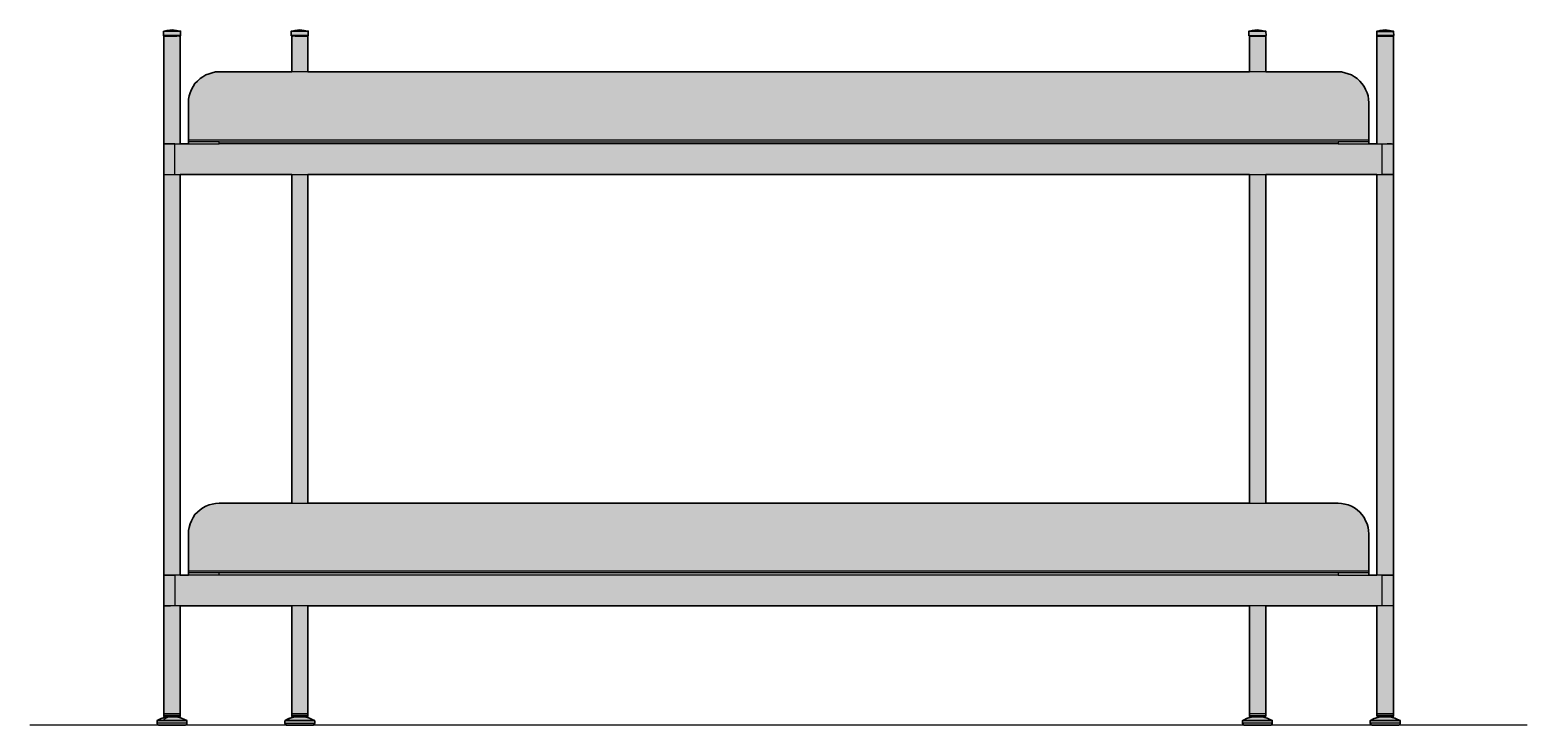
# Model space of a CAD drawing. Header units: millimetres. Extents: x 0 to 2917, y 0 to 1616.
# Drawn here: x 0 to 1459, y 939 to 1616 of the extents above; entities that cross this region are included whole.
import ezdxf

# ---------------------------------------------------------------- set-up
doc = ezdxf.new("R2010")
doc.units = ezdxf.units.MM
doc.layers.add('Blocks', color=7, linetype='Continuous')
doc.layers.add('Blocks$Fill', color=7, linetype='Continuous', true_color=0xffffff)
for name, color, linetype, lineweight, true_color in [('Blocks$Inner', 7, 'Continuous', 25, 0x007f00), ('Blocks$Outline', 7, 'Continuous', 35, 0xff3f3f), ('Groud', 7, 'Continuous', 25, 0x243775)]:
    doc.layers.add(name, color=color, linetype=linetype, lineweight=lineweight, true_color=true_color)

# ---------------------------------------------------------------- blocks, each defined once
blk = doc.blocks.new('Compile Shelving System Front')
at = {"layer": 'Blocks$Fill'}
h = blk.add_hatch(color=256, dxfattribs=at)
h.paths.add_polyline_path([(133.3, 8.1), (128, 6.3), (125.9, 5.3), (124.1, 4.6), (124.1, 4.2), (123.8, 4.2), (124.1, 1.8), (124.1, 1.4), (124.1, 1.1), (124.5, 0.7), (124.5, 0.4), (124.8, 0.4), (125.2, 0), (125.5, 0), (151.6, 0), (152, 0.4), (152.3, 0.4), (152.7, 0.7), (152.7, 1.1), (152.7, 1.4), (153, 1.8), (153, 4.2), (152.7, 4.2), (152.7, 4.6), (150.6, 5.6), (147.8, 6.7), (143.5, 8.1), (146, 8.1), (146, 8.5), (146.3, 8.5), (146.3, 8.8), (146.3, 10.9), (146.3, 116.1), (255, 116.1), (255, 8.5), (255.4, 8.5), (255.4, 8.1), (255.7, 8.1), (256.4, 8.1), (257.8, 8.1), (252.2, 6.3), (250.4, 5.3), (248.7, 4.6), (248.7, 4.2), (248.3, 4.2), (248.3, 1.8), (249.7, 0), (251.1, 0), (276.2, 0), (277.6, 1.8), (277.6, 4.2), (277.2, 4.2), (277.2, 4.6), (275.1, 5.6), (272.3, 6.7), (268.1, 8.1), (270.5, 8.1), (270.5, 8.5), (270.9, 8.5), (270.9, 8.8), (270.9, 10.9), (270.9, 116.1), (1188.1, 116.1), (1188.1, 8.5), (1188.5, 8.1), (1188.8, 8.1), (1190.9, 8.1), (1185.3, 6.3), (1183.5, 5.3), (1181.7, 4.6), (1181.4, 4.6), (1181.4, 4.2), (1181.4, 1.4), (1182.8, 0), (1208.2, 0), (1209.3, 0), (1210.3, 1.1), (1210.3, 4.6), (1207.9, 5.6), (1205.4, 6.7), (1200.8, 8.1), (1203.6, 8.1), (1203.6, 8.5), (1204, 8.8), (1204, 9.2), (1204, 116.1), (1312.3, 116.1), (1312.3, 9.2), (1312.6, 8.8), (1312.6, 8.5), (1313, 8.1), (1313.3, 8.1), (1315.5, 8.1), (1309.8, 6.3), (1307.7, 5.3), (1306.3, 4.6), (1305.9, 4.6), (1305.9, 4.2), (1305.9, 1.4), (1306.3, 1.1), (1306.3, 0.7), (1306.6, 0.4), (1307, 0.4), (1307.3, 0), (1307.7, 0), (1333.8, 0), (1334.1, 0.4), (1334.9, 1.1), (1334.9, 1.4), (1334.9, 4.6), (1332.4, 5.6), (1329.9, 6.7), (1325.3, 8.1), (1328.2, 8.1), (1328.2, 8.5), (1328.5, 8.8), (1328.5, 9.2), (1328.5, 10.9), (1328.5, 116.1), (1328.5, 671), (1328.2, 671), (1327.4, 671), (1327.8, 671.3), (1328.2, 671.3), (1328.5, 671.3), (1328.5, 671.7), (1328.9, 671.7), (1328.5, 675.6), (1328.5, 675.9), (1328.2, 675.9), (1324.3, 676.6), (1320.4, 677), (1315.5, 676.6), (1312.6, 675.9), (1312.3, 675.9), (1312.3, 675.6), (1312.3, 671.3), (1312.6, 671.3), (1313, 671.3), (1313.7, 671), (1312.3, 671), (1312.3, 566.2), (1304.5, 566.2), (1304.5, 606.1), (1304.2, 609.6), (1303.8, 612.8), (1302.8, 615.9), (1301.3, 619.1), (1299.9, 621.9), (1297.8, 624.8), (1295.7, 627.2), (1293.2, 629.7), (1290.4, 631.5), (1287.6, 633.2), (1284.4, 634.3), (1281.2, 635.4), (1277.7, 636.1), (1274.5, 636.1), (1204, 636.1), (1204, 671), (1203.6, 671), (1202.9, 671), (1203.3, 671.3), (1204, 671.3), (1204, 671.7), (1204.3, 671.7), (1204, 675.6), (1204, 675.9), (1203.6, 675.9), (1199.7, 676.6), (1195.9, 677), (1190.9, 676.6), (1188.1, 675.9), (1187.7, 675.9), (1187.7, 675.6), (1187.7, 671.3), (1188.1, 671.3), (1188.5, 671.3), (1189.2, 671), (1188.1, 671), (1188.1, 636.1), (270.9, 636.1), (270.9, 671), (270.2, 671), (269.8, 671), (270.5, 671.3), (270.9, 671.3), (271.2, 671.3), (271.2, 671.7), (271.2, 675.9), (270.9, 675.9), (267, 676.6), (262.8, 677), (258.2, 676.6), (255, 675.9), (254.6, 675.9), (254.6, 675.6), (254.6, 671.3), (255, 671.3), (255.7, 671.3), (256.1, 671), (255, 671), (255, 636.1), (180.9, 636.1), (177.7, 635.4), (174.6, 634.3), (171.4, 633.2), (168.6, 631.5), (165.7, 629.7), (163.3, 627.2), (160.8, 624.8), (159, 621.9), (157.3, 619.1), (156.2, 615.9), (155.2, 612.8), (154.5, 609.6), (154.5, 606.1), (154.5, 566.2), (146.3, 566.2), (146.3, 671), (146, 671), (145.3, 671), (146, 671.3), (146.3, 671.3), (146.7, 671.3), (146.7, 671.7), (146.7, 675.9), (146.3, 675.9), (142.5, 676.6), (138.6, 677), (133.6, 676.6), (130.5, 675.9), (130.1, 675.6), (130.1, 671.7), (130.1, 671.3), (130.5, 671.3), (131.2, 671.3), (131.5, 671), (130.5, 671), (130.5, 566.2), (130.5, 8.5), (130.8, 8.5), (130.8, 8.1), (131.2, 8.1)], flags=0)
h.paths.add_polyline_path([(1304.5, 148.2), (1304.5, 186.3), (1304.2, 189.4), (1303.8, 192.6), (1302.8, 196.1), (1301.3, 199), (1299.9, 202.1), (1297.8, 205), (1295.7, 207.4), (1293.2, 209.5), (1290.4, 211.7), (1287.6, 213.1), (1284.4, 214.5), (1281.2, 215.2), (1277.7, 215.9), (1274.5, 216.3), (1204, 216.3), (1204, 536.2), (1312.3, 536.2), (1312.3, 146), (1304.5, 146)], flags=0)
h.paths.add_polyline_path([(255, 216.3), (184.4, 216.3), (180.9, 215.9), (177.7, 215.2), (174.6, 214.5), (171.4, 213.1), (168.6, 211.7), (165.7, 209.5), (163.3, 207.4), (160.8, 205), (159, 202.1), (157.3, 199), (156.2, 196.1), (155.2, 192.6), (154.5, 189.4), (154.5, 186.3), (154.5, 146), (146.3, 146), (146.3, 536.2), (255, 536.2)], flags=0)
h.paths.add_polyline_path([(270.9, 216.3), (270.9, 536.2), (1188.1, 536.2), (1188.1, 216.3)], flags=0)
at = {"layer": 'Blocks$Inner'}
for p, q in [((258.5, 671), (259.2, 671)), ((184.4, 146), (184.4, 148.2)), ((1204, 10.9), (1204, 116.1))]:
    blk.add_line(p, q, dxfattribs=at)
for points in [[(130.1, 675.6), (130.5, 675.9), (130.8, 675.9), (131.5, 675.9), (132.6, 675.9), (134, 675.9), (135.4, 675.9), (137.2, 675.9), (138.9, 675.9), (140.7, 675.9), (142.1, 675.9), (143.5, 675.9), (144.9, 675.9), (145.6, 675.9), (146, 675.9), (146.3, 675.9), (146.7, 675.9), (146.7, 675.6)], [(130.5, 671.3), (130.8, 671.3), (131.5, 671.3), (132.6, 671.3), (134, 671.3), (135.4, 671.3), (137.2, 671.3), (138.9, 671.3), (140.7, 671.3), (142.1, 671.3), (143.5, 671.3), (144.9, 671.3), (145.6, 671.3), (146.3, 671.3), (146.7, 671.3), (146.7, 671.7), (146.7, 675.6), (146.3, 675.6), (145.6, 675.6), (144.6, 675.6), (143.2, 675.6), (141.8, 675.6), (140, 675.6), (138.2, 675.6), (136.8, 675.6), (135.1, 675.6), (133.6, 675.6), (132.2, 675.6), (131.2, 675.6), (130.5, 675.6), (130.1, 675.6), (130.1, 671.7), (130.1, 671.3), (130.5, 671.3), (131.2, 671.3), (131.5, 671), (132.2, 671), (134, 671), (135.8, 671), (138.2, 671), (140.3, 671), (142.5, 671), (143.2, 671), (143.2, 671.3), (143.5, 671.3)], [(146.7, 671.7), (146.3, 671.7), (145.6, 671.7), (144.6, 671.7), (143.2, 671.7), (141.8, 671.7), (140, 671.7), (138.2, 671.7), (136.8, 671.7), (135.1, 671.7), (133.6, 671.7), (132.2, 671.7), (131.2, 671.7), (130.5, 671.7), (130.1, 671.7)], [(143.5, 675.9), (141.1, 676.6), (138.6, 677), (133.6, 676.6), (130.5, 675.9)], [(146.3, 671.3), (146, 671.3), (145.3, 671), (144.2, 671), (142.8, 671), (141.4, 671), (139.6, 671), (137.9, 671), (136.5, 671), (134.7, 671), (133.3, 671), (132.2, 671), (131.2, 671), (130.5, 671), (130.5, 566.2), (131.2, 566.2), (132.2, 566.2), (133.3, 566.2), (134.7, 566.2), (136.5, 566.2), (137.9, 566.2), (139.6, 566.2), (141.1, 566.2), (154.5, 566.2), (154.5, 568), (154.5, 568.3), (154.5, 568.7), (154.5, 569), (154.5, 569.4), (154.5, 569.7), (154.5, 570.1)], [(146.3, 675.9), (142.5, 676.6), (138.6, 677)], [(146.3, 566.2), (146.3, 671), (146, 671), (145.3, 671), (144.6, 671), (143.2, 671)], [(258.5, 671.3), (260.3, 671.3), (262.1, 671.3), (263.8, 671.3), (265.6, 671.3), (267, 671.3), (268.4, 671.3), (269.5, 671.3), (270.5, 671.3), (270.9, 671.3), (271.2, 671.3), (271.2, 671.7), (271.2, 675.6), (270.9, 675.6), (270.5, 675.6), (269.8, 675.6), (268.8, 675.6), (267.3, 675.6), (265.9, 675.6), (264.2, 675.6), (262.4, 675.6), (261, 675.6), (259.2, 675.6), (257.8, 675.6), (256.8, 675.6), (255.7, 675.6), (255, 675.6), (254.6, 675.6), (254.6, 675.9), (255, 675.9), (255.4, 675.9), (256.4, 675.9), (257.5, 675.9), (258.9, 675.9), (260.3, 675.9), (262.1, 675.9), (263.8, 675.9), (265.6, 675.9), (267, 675.9), (268.4, 675.9), (269.5, 675.9), (270.2, 675.9), (270.9, 675.9)], [(254.6, 675.6), (254.6, 671.7), (254.6, 671.3), (255, 671.3), (255.4, 671.3), (256.1, 671.3), (257.5, 671.3), (258.5, 671.3), (258.9, 671.3), (259.2, 671), (261.4, 671), (263.8, 671), (265.9, 671), (267.7, 671), (269.1, 671), (269.8, 671), (270.5, 671.3)], [(271.2, 671.7), (270.5, 671.7), (269.8, 671.7), (268.8, 671.7), (267.3, 671.7), (265.9, 671.7), (264.2, 671.7), (262.4, 671.7), (261, 671.7), (259.2, 671.7), (257.8, 671.7), (256.4, 671.7), (255.7, 671.7), (255, 671.7), (254.6, 671.7)], [(262.8, 677), (258.2, 676.6), (255, 675.9)], [(255, 671.3), (255.7, 671.3), (256.1, 671)], [(270.9, 636.1), (270.9, 671), (270.2, 671), (269.5, 671), (268.1, 671), (266.6, 671), (265.2, 671), (263.5, 671), (261.7, 671), (259.9, 671), (258.5, 671), (257.1, 671), (256.1, 671), (255.4, 671), (255, 671), (255, 636.1)], [(271.2, 675.6), (271.2, 675.9), (270.9, 675.9), (267, 676.6), (262.8, 677), (260.3, 676.6), (258.9, 675.9)], [(1187.7, 671.7), (1188.1, 671.7), (1188.8, 671.7), (1189.9, 671.7), (1191.3, 671.7), (1192.7, 671.7), (1194.4, 671.7), (1196.2, 671.7), (1198, 671.7), (1199.4, 671.7), (1200.8, 671.7), (1202.2, 671.7), (1203.3, 671.7), (1204, 671.7), (1204.3, 671.7), (1204, 675.6), (1204, 675.9), (1203.6, 675.9), (1199.7, 676.6), (1195.9, 677), (1190.9, 676.6), (1188.1, 675.9), (1187.7, 675.9), (1187.7, 675.6), (1187.7, 671.7), (1187.7, 671.3), (1188.1, 671.3), (1188.5, 671.3), (1189.5, 671.3), (1190.6, 671.3), (1192, 671.3), (1193.4, 671.3), (1195.2, 671.3), (1196.9, 671.3), (1198.7, 671.3), (1200.4, 671.3), (1201.5, 671.3), (1202.6, 671.3), (1203.6, 671.3), (1204, 671.3)], [(1204, 675.6), (1203.6, 675.6), (1203.3, 675.6), (1202.2, 675.6), (1200.8, 675.6), (1199.4, 675.6), (1198, 675.6), (1196.2, 675.6), (1194.4, 675.6), (1192.7, 675.6), (1191.3, 675.6), (1189.9, 675.6), (1188.8, 675.6), (1188.1, 675.6), (1187.7, 675.6)], [(1195.9, 677), (1195.5, 676.6), (1195.2, 675.9), (1193.4, 675.9), (1192, 675.9), (1190.6, 675.9), (1189.5, 675.9), (1188.5, 675.9), (1188.1, 675.9)], [(1204, 636.1), (1204, 671), (1203.6, 671), (1202.9, 671), (1202.2, 671), (1200.8, 671), (1199.4, 671), (1197.6, 671), (1195.9, 671), (1194.1, 671), (1192.7, 671), (1191.3, 671), (1189.9, 671), (1188.8, 671), (1188.1, 671), (1188.1, 636.1)], [(1188.5, 671.3), (1189.2, 671), (1189.5, 671), (1190.6, 671), (1192.3, 671), (1194.8, 671), (1195.5, 671)], [(1203.6, 675.9), (1203.3, 675.9), (1202.6, 675.9), (1201.5, 675.9), (1200.4, 675.9), (1198.7, 675.9), (1196.9, 675.9), (1195.2, 675.9)], [(1195.2, 671.3), (1195.5, 671), (1197.6, 671), (1199.7, 671), (1201.5, 671), (1202.6, 671), (1202.9, 671), (1203.3, 671.3), (1204, 671.3), (1204, 671.7)], [(1328.2, 675.9), (1327.4, 675.9), (1326.7, 675.9), (1325.3, 675.9), (1323.9, 675.9), (1322.5, 675.9), (1320.7, 675.9), (1319, 675.9), (1317.2, 675.9), (1315.8, 675.9), (1314.4, 675.9), (1313.3, 675.9), (1313, 675.9), (1312.6, 675.9), (1312.3, 675.9), (1312.3, 675.6), (1313, 675.6), (1313.7, 675.6), (1314.7, 675.6), (1316.2, 675.6), (1317.6, 675.6), (1319.3, 675.6), (1321.1, 675.6), (1322.9, 675.6), (1324.3, 675.6), (1325.7, 675.6), (1326.7, 675.6), (1327.8, 675.6), (1328.5, 675.6), (1328.9, 671.7), (1328.5, 671.7), (1327.8, 671.7), (1327.1, 671.7), (1325.7, 671.7), (1324.3, 671.7), (1322.9, 671.7), (1321.1, 671.7), (1319.3, 671.7), (1317.6, 671.7), (1316.2, 671.7), (1314.7, 671.7), (1313.7, 671.7), (1312.6, 671.7), (1312.3, 671.7)], [(1312.3, 675.6), (1312.3, 671.7), (1312.3, 671.3), (1312.6, 671.3), (1313.3, 671.3), (1314.4, 671.3), (1314.7, 671.3), (1315.1, 671), (1316.9, 671), (1319, 671), (1321.4, 671), (1323.6, 671), (1325.3, 671), (1326.7, 671), (1327.4, 671)], [(1328.5, 671.7), (1328.5, 671.3), (1328.2, 671.3), (1327.8, 671.3), (1327.4, 671), (1326.4, 671), (1325, 671), (1323.6, 671), (1322.2, 671), (1320.4, 671), (1318.6, 671), (1316.9, 671), (1315.5, 671), (1314.4, 671), (1313.3, 671), (1312.6, 671), (1312.3, 671), (1312.3, 566.2)], [(1328.5, 675.6), (1328.5, 675.9), (1328.2, 675.9), (1324.3, 676.6), (1320.4, 677), (1315.5, 676.6), (1312.6, 675.9)], [(1312.6, 671.3), (1313, 671.3), (1313.7, 671), (1314.7, 671), (1315.1, 671)], [(1320.4, 677), (1316.9, 676.6), (1314.4, 675.9)], [(1314.4, 671.3), (1315.8, 671.3), (1317.2, 671.3), (1319, 671.3), (1320.7, 671.3), (1322.5, 671.3), (1323.9, 671.3), (1325.7, 671.3), (1326.7, 671.3), (1327.8, 671.3)], [(1328.5, 566.2), (1328.5, 671), (1328.2, 671), (1327.4, 671), (1327.1, 671)], [(1304.5, 570.1), (1304.5, 606.1), (1304.2, 609.6), (1303.8, 612.8), (1302.8, 615.9), (1301.3, 619.1), (1299.9, 621.9), (1297.8, 624.8), (1295.7, 627.2), (1293.2, 629.7), (1290.4, 631.5), (1287.6, 633.2), (1284.4, 634.3), (1281.2, 635.4), (1277.7, 636.1), (1274.5, 636.1), (184.4, 636.1), (180.9, 636.1), (177.7, 635.4), (174.6, 634.3), (171.4, 633.2), (168.6, 631.5), (165.7, 629.7), (163.3, 627.2), (160.8, 624.8), (159, 621.9), (157.3, 619.1), (156.2, 615.9), (155.2, 612.8), (154.5, 609.6), (154.5, 606.1), (154.5, 570.1), (1304.5, 570.1), (1304.5, 569.7), (1304.5, 569.4), (1304.5, 569), (1304.5, 568.7), (1304.5, 568.3), (1304.5, 568), (1304.5, 566.2), (1317.6, 566.2), (1318.6, 566.2), (1320.4, 566.2), (1322.2, 566.2), (1323.6, 566.2), (1325, 566.2), (1326.4, 566.2), (1327.4, 566.2), (1328.2, 566.2), (1328.5, 566.2), (1328.5, 536.2), (1327.8, 536.2), (1327.1, 536.2), (1326, 536.2), (1324.6, 536.2), (1323.2, 536.2), (1321.4, 536.2), (1319.7, 536.2), (1317.9, 536.2), (1317.6, 536.2), (1317.6, 566.2)], [(184.4, 568), (180.9, 568), (177.7, 568), (174.6, 568), (171.4, 568), (168.6, 568), (165.7, 568), (163.3, 568), (160.8, 568), (159, 568), (157.3, 568), (156.2, 568), (155.2, 568), (154.5, 568)], [(154.5, 566.2), (155.2, 566.2), (156.2, 566.2), (157.3, 566.2), (159, 566.2), (160.8, 566.2), (163.3, 566.2), (165.7, 566.2), (168.6, 566.2), (171.4, 566.2), (174.6, 566.2), (177.7, 566.2), (180.9, 566.2), (184.4, 566.2), (184.4, 568), (1274.5, 568)], [(1304.5, 568), (1304.2, 568), (1303.8, 568), (1302.8, 568), (1301.3, 568), (1299.9, 568), (1297.8, 568), (1295.7, 568), (1293.2, 568), (1290.4, 568), (1287.6, 568), (1284.4, 568), (1281.2, 568), (1277.7, 568), (1274.5, 568), (1274.5, 566.2), (184.4, 566.2)], [(1274.5, 566.2), (1277.7, 566.2), (1281.2, 566.2), (1284.4, 566.2), (1287.6, 566.2), (1290.4, 566.2), (1293.2, 566.2), (1295.7, 566.2), (1297.8, 566.2), (1299.9, 566.2), (1301.3, 566.2), (1302.8, 566.2), (1303.8, 566.2), (1304.2, 566.2), (1304.5, 566.2)], [(1326.4, 566.2), (1325.3, 566.2), (1323.9, 566.2), (1322.2, 566.2)], [(154.5, 149.9), (154.5, 186.3), (154.5, 189.4), (155.2, 192.6), (156.2, 196.1), (157.3, 199), (159, 202.1), (160.8, 205), (163.3, 207.4), (165.7, 209.5), (168.6, 211.7), (171.4, 213.1), (174.6, 214.5), (177.7, 215.2), (180.9, 215.9), (184.4, 216.3), (1274.5, 216.3), (1277.7, 215.9), (1281.2, 215.2), (1284.4, 214.5), (1287.6, 213.1), (1290.4, 211.7), (1293.2, 209.5), (1295.7, 207.4), (1297.8, 205), (1299.9, 202.1), (1301.3, 199), (1302.8, 196.1), (1303.8, 192.6), (1304.2, 189.4), (1304.5, 186.3), (1304.5, 149.9), (154.5, 149.9), (154.5, 149.6), (154.5, 149.2), (154.5, 148.9), (154.5, 148.5), (154.5, 148.2), (154.5, 146), (141.1, 146), (140, 146), (138.6, 146), (136.8, 146), (135.1, 146), (133.6, 146), (132.2, 146), (131.5, 146), (130.8, 146), (130.5, 146), (130.5, 536.2), (130.8, 536.2), (131.5, 536.2), (132.2, 536.2), (133.6, 536.2), (135.1, 536.2), (136.8, 536.2), (138.6, 536.2), (140, 536.2), (141.1, 536.2), (1317.6, 536.2), (1318.6, 536.2), (1320.4, 536.2), (1322.2, 536.2), (1323.9, 536.2), (1325.3, 536.2), (1326.4, 536.2), (1327.4, 536.2), (1328.2, 536.2), (1328.5, 536.2), (1328.5, 146), (1328.2, 146), (1327.4, 146), (1326.4, 146), (1325.3, 146), (1323.9, 146), (1322.2, 146), (1320.4, 146), (1318.6, 146), (1317.6, 146), (1304.5, 146)], [(146.3, 146), (146.3, 536.2)], [(255, 536.2), (255, 216.3)], [(270.9, 216.3), (270.9, 536.2)], [(1188.1, 536.2), (1188.1, 216.3)], [(1204, 216.3), (1204, 536.2)], [(1312.3, 536.2), (1312.3, 146)], [(1328.5, 116.1), (1328.2, 116.1), (1327.4, 116.1), (1326.4, 116.1), (1325.3, 116.1), (1323.9, 116.1), (1322.2, 116.1), (1320.4, 116.1), (1318.6, 116.1), (1317.6, 116.1), (141.1, 116.1), (140.3, 116.1), (138.6, 116.1), (136.8, 116.1), (135.4, 116.1), (133.6, 116.1), (132.6, 116.1), (131.5, 116.1), (130.8, 116.1), (130.5, 116.1), (130.5, 146), (131.2, 146), (132.2, 146), (133.3, 146), (134.7, 146), (136.5, 146), (137.9, 146), (139.6, 146), (141.1, 146), (141.1, 116.1), (140, 116.1), (138.6, 116.1)], [(1274.5, 148.2), (184.4, 148.2), (180.9, 148.2), (177.7, 148.2), (174.6, 148.2), (171.4, 148.2), (168.6, 148.2), (165.7, 148.2), (163.3, 148.2), (160.8, 148.2), (159, 148.2), (157.3, 148.2), (156.2, 148.2), (155.2, 148.2), (154.5, 148.2)], [(1304.5, 148.2), (1304.2, 148.2), (1303.8, 148.2), (1302.8, 148.2), (1301.3, 148.2), (1299.9, 148.2), (1297.8, 148.2), (1295.7, 148.2), (1293.2, 148.2), (1290.4, 148.2), (1287.6, 148.2), (1284.4, 148.2), (1281.2, 148.2), (1277.7, 148.2), (1274.5, 148.2), (1274.5, 146), (184.4, 146), (180.9, 146), (177.7, 146), (174.6, 146), (171.4, 146), (168.6, 146), (165.7, 146), (163.3, 146), (160.8, 146), (159, 146), (157.3, 146), (156.2, 146), (155.2, 146), (154.5, 146)], [(1274.5, 146), (1277.7, 146), (1281.2, 146), (1284.4, 146), (1287.6, 146), (1290.4, 146), (1293.2, 146), (1295.7, 146), (1297.8, 146), (1299.9, 146), (1301.3, 146), (1302.8, 146), (1303.8, 146), (1304.2, 146), (1304.5, 146), (1304.5, 148.2), (1304.5, 148.5), (1304.5, 148.9), (1304.5, 149.2), (1304.5, 149.6), (1304.5, 149.9)], [(1317.6, 116.1), (1317.6, 146), (1317.9, 146), (1319.7, 146), (1321.4, 146), (1323.2, 146), (1324.6, 146), (1326, 146), (1327.1, 146), (1327.8, 146), (1328.5, 146), (1328.5, 116.1), (1328.5, 10.9)], [(146.3, 10.9), (145.6, 10.9), (144.9, 10.9), (143.9, 10.9), (142.5, 10.9), (140.7, 10.9), (139.3, 10.9), (137.5, 10.9), (135.8, 10.9), (134.4, 10.9), (132.9, 10.9), (131.9, 10.9), (130.8, 10.9), (130.5, 10.9), (130.5, 116.1)], [(131.5, 116.1), (132.2, 116.1), (133.6, 116.1), (135.1, 116.1), (136.8, 116.1)], [(134, 8.1), (136.5, 8.1), (137.9, 8.1), (139.3, 8.1), (140.7, 8.1), (142.1, 8.1), (143.9, 8.1), (145.3, 8.1), (145.6, 8.1), (146, 8.1), (146, 8.5), (146.3, 8.5), (146.3, 8.8), (146.3, 9.2), (146.3, 10.9), (146.3, 116.1)], [(255, 116.1), (255, 10.9), (255, 9.2), (255.7, 9.2), (256.8, 9.2), (257.8, 9.2), (259.2, 9.2), (261, 9.2), (262.8, 9.2), (264.5, 9.2), (265.9, 9.2), (267.7, 9.2), (268.8, 9.2), (269.8, 9.2), (270.5, 9.2), (270.9, 9.2)], [(255, 9.2), (255, 8.8), (255, 8.5), (255.4, 8.5), (255.4, 8.1), (255.7, 8.1), (256.4, 8.1), (257.8, 8.1), (258.5, 8.1), (259.9, 8.1), (261.4, 8.1), (262.8, 8.1), (265.2, 8.1), (267.7, 8.1), (268.4, 8.1), (269.1, 8.1), (269.8, 8.1), (270.2, 8.1), (270.5, 8.1), (270.5, 8.5), (270.9, 8.5), (270.9, 8.8), (270.9, 9.2), (270.9, 10.9), (270.9, 116.1)], [(1203.6, 10.9), (1202.9, 10.9), (1201.9, 10.9), (1200.8, 10.9), (1199.4, 10.9), (1197.6, 10.9), (1195.9, 10.9), (1194.1, 10.9), (1192.7, 10.9), (1190.9, 10.9), (1189.9, 10.9), (1188.8, 10.9), (1188.1, 10.9), (1188.1, 9.2), (1188.1, 8.8), (1188.1, 8.5), (1188.5, 8.1), (1188.8, 8.1), (1189.9, 8.1), (1190.6, 8.1), (1191.6, 8.1), (1192.7, 8.1), (1194.1, 8.1), (1196.6, 8.1), (1199, 8.1), (1200.4, 8.1), (1201.5, 8.1), (1202.2, 8.1), (1202.6, 8.1), (1202.9, 8.1), (1203.3, 8.1), (1203.6, 8.1), (1203.6, 8.5), (1204, 8.8), (1204, 9.2), (1204, 10.9), (1203.6, 10.9), (1203.3, 10.9), (1202.2, 10.9), (1201.2, 10.9), (1199.7, 10.9), (1198, 10.9), (1196.2, 10.9), (1194.4, 10.9), (1193, 10.9), (1191.3, 10.9), (1190.2, 10.9), (1189.2, 10.9), (1188.5, 10.9), (1188.1, 10.9), (1188.1, 116.1)], [(1312.3, 116.1), (1312.3, 10.9), (1312.3, 9.2), (1312.6, 8.8), (1312.6, 8.5), (1313, 8.1), (1313.3, 8.1), (1314.4, 8.1), (1315.1, 8.1), (1316.2, 8.1), (1317.2, 8.1), (1318.6, 8.1), (1321.1, 8.1), (1323.6, 8.1), (1325, 8.1), (1326, 8.1), (1326.7, 8.1), (1327.1, 8.1), (1327.4, 8.1), (1327.8, 8.1), (1328.2, 8.1), (1328.2, 8.5), (1328.5, 8.8), (1328.5, 9.2), (1328.5, 10.9), (1328.2, 10.9), (1327.8, 10.9), (1326.7, 10.9), (1325.7, 10.9), (1324.3, 10.9), (1322.5, 10.9), (1320.7, 10.9), (1319, 10.9), (1317.6, 10.9), (1315.8, 10.9), (1314.7, 10.9), (1313.7, 10.9), (1313, 10.9), (1312.6, 10.9), (1312.3, 10.9)], [(130.5, 9.2), (130.5, 8.8), (130.5, 8.5), (130.8, 8.5), (130.8, 8.1), (131.2, 8.1), (133.3, 8.1), (128, 6.3), (125.9, 5.3), (124.1, 4.6)], [(152.7, 4.6), (152.3, 4.6), (151.6, 4.6), (150.9, 4.6), (149.5, 4.6), (148.1, 4.6), (146.3, 4.6), (144.2, 4.6), (142.1, 4.6), (140, 4.6), (137.9, 4.6), (135.8, 4.6), (133.6, 4.6), (131.5, 4.6), (129.8, 4.6), (128, 4.6), (126.6, 4.6), (125.5, 4.6), (124.8, 4.6), (124.1, 4.6), (124.1, 4.2)], [(153, 1.8), (152.7, 1.8), (152, 1.8), (150.9, 1.8), (149.9, 1.8), (148.1, 1.8), (146.3, 1.8), (144.6, 1.8), (142.5, 1.8), (140, 1.8), (137.9, 1.8), (135.4, 1.8), (133.3, 1.8), (131.2, 1.8), (129.4, 1.8), (127.6, 1.8), (126.2, 1.8), (125.2, 1.8), (124.5, 1.8), (124.1, 1.8)], [(133.6, 8.1), (134, 8.1), (135.1, 8.1), (135.4, 8.1), (132.6, 6.7), (130.8, 5.6), (129.8, 4.6)], [(130.5, 10.9), (130.5, 9.2), (130.8, 9.2), (131.9, 9.2), (132.9, 9.2), (134.4, 9.2), (135.8, 9.2), (137.5, 9.2), (139.3, 9.2), (140.7, 9.2), (142.5, 9.2), (143.9, 9.2), (144.9, 9.2), (145.6, 9.2), (146.3, 9.2)], [(130.8, 10.9), (131.5, 10.9), (132.6, 10.9), (133.6, 10.9), (135.4, 10.9), (136.8, 10.9), (138.6, 10.9), (140.3, 10.9), (142.1, 10.9), (143.5, 10.9), (144.6, 10.9), (145.6, 10.9)], [(152.7, 4.2), (152.7, 4.6), (150.6, 5.6), (147.8, 6.7), (143.5, 8.1)], [(248.3, 1.8), (249.7, 0), (251.1, 0), (252.2, 0), (253.6, 0), (255.4, 0), (257.5, 0), (259.9, 0), (262.4, 0), (264.9, 0), (267, 0), (269.1, 0), (271.2, 0), (273, 0), (274.1, 0), (275.1, 0), (275.5, 0), (275.8, 0), (276.2, 0), (277.6, 1.8), (277.6, 4.2), (277.2, 4.2), (276.9, 4.2), (276.2, 4.2), (274.8, 4.2), (273.3, 4.2), (271.9, 4.2), (269.8, 4.2), (267.7, 4.2), (265.6, 4.2), (263.5, 4.2), (261, 4.2), (258.9, 4.2), (256.8, 4.2), (254.6, 4.2), (252.9, 4.2), (251.5, 4.2), (250.1, 4.2), (249.4, 4.2), (248.7, 4.2), (248.3, 4.2), (248.3, 1.8), (248.7, 1.8), (249.4, 1.8), (250.1, 1.8), (251.5, 1.8), (252.9, 1.8), (254.6, 1.8), (256.8, 1.8), (258.9, 1.8), (261, 1.8), (263.5, 1.8), (265.6, 1.8), (267.7, 1.8), (269.8, 1.8), (271.6, 1.8), (273.3, 1.8), (274.8, 1.8), (276.2, 1.8), (276.9, 1.8), (277.2, 1.8), (277.6, 1.8)], [(257.8, 8.1), (252.2, 6.3), (250.4, 5.3), (248.7, 4.6)], [(277.2, 4.2), (277.2, 4.6), (276.5, 4.6), (275.8, 4.6), (274.8, 4.6), (273.3, 4.6), (271.6, 4.6), (269.8, 4.6), (267.7, 4.6), (265.6, 4.6), (263.5, 4.6), (261, 4.6), (258.9, 4.6), (256.8, 4.6), (255, 4.6), (253.2, 4.6), (251.5, 4.6), (250.4, 4.6), (249.4, 4.6), (249, 4.6), (248.7, 4.6), (248.7, 4.2)], [(249.4, 4.6), (251.5, 5.6), (253.9, 6.7), (258.2, 8.1)], [(270.9, 10.9), (270.5, 10.9), (269.8, 10.9), (268.8, 10.9), (267.7, 10.9), (265.9, 10.9), (264.5, 10.9), (262.8, 10.9), (261, 10.9), (259.2, 10.9), (257.8, 10.9), (256.8, 10.9), (255.7, 10.9), (255, 10.9)], [(255.7, 10.9), (256.4, 10.9), (257.5, 10.9), (258.9, 10.9), (260.6, 10.9), (262.1, 10.9), (263.8, 10.9), (265.6, 10.9), (267, 10.9), (268.4, 10.9), (269.5, 10.9), (270.5, 10.9)], [(277.2, 4.6), (275.1, 5.6), (272.3, 6.7), (268.1, 8.1)], [(1210.3, 1.8), (1210.3, 4.2), (1210, 4.2), (1209.6, 4.2), (1208.6, 4.2), (1207.1, 4.2), (1205.7, 4.2), (1204, 4.2), (1201.9, 4.2), (1199.7, 4.2), (1197.6, 4.2), (1195.2, 4.2), (1193, 4.2), (1190.6, 4.2), (1188.8, 4.2), (1186.7, 4.2), (1185.3, 4.2), (1183.9, 4.2), (1182.8, 4.2), (1182.1, 4.2), (1181.4, 4.2), (1181.4, 4.6), (1181.7, 4.6), (1183.5, 5.3), (1185.3, 6.3), (1190.9, 8.1)], [(1181.4, 1.8), (1181.4, 1.4), (1182.8, 0), (1183.2, 0), (1183.5, 0), (1183.9, 0), (1184.9, 0), (1186.3, 0), (1188.1, 0), (1190.2, 0), (1192.7, 0), (1194.8, 0), (1197.3, 0), (1199.4, 0), (1201.9, 0), (1204, 0), (1205.7, 0), (1207.1, 0), (1207.9, 0), (1208.2, 0), (1208.9, 0), (1209.3, 0), (1210.3, 1.1), (1210.3, 1.4), (1210.3, 1.8), (1210, 1.8), (1209.6, 1.8), (1208.6, 1.8), (1207.1, 1.8), (1205.7, 1.8), (1204, 1.8), (1201.9, 1.8), (1199.7, 1.8), (1197.6, 1.8), (1195.2, 1.8), (1193, 1.8), (1190.9, 1.8), (1188.8, 1.8), (1186.7, 1.8), (1185.3, 1.8), (1183.9, 1.8), (1182.8, 1.8), (1182.1, 1.8), (1181.4, 1.8), (1181.4, 4.2)], [(1210.3, 4.2), (1210.3, 4.6), (1210, 4.6), (1209.3, 4.6), (1208.2, 4.6), (1207.1, 4.6), (1205.4, 4.6), (1203.6, 4.6), (1201.9, 4.6), (1199.7, 4.6), (1197.3, 4.6), (1195.2, 4.6), (1193, 4.6), (1190.9, 4.6), (1188.8, 4.6), (1187, 4.6), (1185.3, 4.6), (1183.9, 4.6), (1182.8, 4.6), (1182.1, 4.6), (1181.7, 4.6)], [(1188.1, 9.2), (1188.5, 9.2), (1189.2, 9.2), (1190.2, 9.2), (1191.3, 9.2), (1193, 9.2), (1194.4, 9.2), (1196.2, 9.2), (1198, 9.2), (1199.7, 9.2), (1201.2, 9.2), (1202.2, 9.2), (1203.3, 9.2), (1203.6, 9.2), (1204, 9.2)], [(1210.3, 4.6), (1207.9, 5.6), (1205.4, 6.7), (1200.8, 8.1)], [(1309.8, 6.3), (1308, 5.3), (1306.3, 4.6), (1305.9, 4.6), (1305.9, 4.2), (1305.9, 1.8), (1305.9, 1.4), (1306.3, 1.1), (1306.3, 0.7), (1306.6, 0.4), (1307, 0.4), (1307.3, 0), (1307.7, 0), (1308, 0), (1308.4, 0), (1309.5, 0), (1310.9, 0), (1312.6, 0), (1314.7, 0), (1317.2, 0), (1319.3, 0), (1321.8, 0), (1323.9, 0), (1326.4, 0), (1328.2, 0), (1330.3, 0), (1331.7, 0), (1332.4, 0), (1332.7, 0), (1333.4, 0), (1333.8, 0), (1334.1, 0.4), (1334.5, 0.7), (1334.9, 1.1), (1334.9, 1.4), (1334.9, 1.8), (1334.9, 4.2), (1334.9, 4.6), (1334.5, 4.6), (1333.8, 4.6), (1332.7, 4.6), (1331.7, 4.6), (1329.9, 4.6), (1328.2, 4.6), (1326.4, 4.6), (1324.3, 4.6), (1321.8, 4.6), (1319.7, 4.6), (1317.6, 4.6), (1315.5, 4.6), (1313.3, 4.6), (1311.6, 4.6), (1309.8, 4.6), (1308.4, 4.6), (1307.3, 4.6), (1306.6, 4.6), (1306.3, 4.6), (1307.7, 5.3), (1309.8, 6.3), (1315.5, 8.1)], [(1334.9, 4.2), (1334.5, 4.2), (1333.8, 4.2), (1333.1, 4.2), (1331.7, 4.2), (1330.3, 4.2), (1328.5, 4.2), (1326.4, 4.2), (1324.3, 4.2), (1321.8, 4.2), (1319.7, 4.2), (1317.6, 4.2), (1315.1, 4.2), (1313.3, 4.2), (1311.2, 4.2), (1309.8, 4.2), (1308.4, 4.2), (1307.3, 4.2), (1306.3, 4.2), (1305.9, 4.2)], [(1334.9, 1.8), (1334.5, 1.8), (1333.8, 1.8), (1333.1, 1.8), (1331.7, 1.8), (1330.3, 1.8), (1328.2, 1.8), (1326.4, 1.8), (1324.3, 1.8), (1321.8, 1.8), (1319.7, 1.8), (1317.6, 1.8), (1315.1, 1.8), (1313.3, 1.8), (1311.2, 1.8), (1309.8, 1.8), (1308.4, 1.8), (1307.3, 1.8), (1306.6, 1.8), (1305.9, 1.8)], [(1312.3, 9.2), (1312.6, 9.2), (1313, 9.2), (1313.7, 9.2), (1314.7, 9.2), (1315.8, 9.2), (1317.6, 9.2), (1319, 9.2), (1320.7, 9.2), (1322.5, 9.2), (1324.3, 9.2), (1325.7, 9.2), (1326.7, 9.2), (1327.8, 9.2), (1328.2, 9.2), (1328.5, 9.2)], [(1312.6, 10.9), (1313.3, 10.9), (1314.4, 10.9), (1315.5, 10.9), (1317.2, 10.9), (1318.6, 10.9), (1320.4, 10.9), (1322.2, 10.9), (1323.9, 10.9), (1325.3, 10.9), (1326.4, 10.9), (1327.4, 10.9), (1328.2, 10.9)], [(1334.9, 4.6), (1332.4, 5.6), (1329.9, 6.7), (1325.3, 8.1)]]:
    blk.add_lwpolyline(points, dxfattribs=at)
for points in [[(139.6, 536.2), (141.1, 536.2), (141.1, 566.2), (140, 566.2), (138.6, 566.2), (136.8, 566.2), (135.1, 566.2), (133.6, 566.2), (132.2, 566.2), (131.5, 566.2), (130.8, 566.2), (130.5, 566.2), (130.5, 536.2), (131.2, 536.2), (132.2, 536.2), (133.3, 536.2), (134.7, 536.2), (136.5, 536.2), (137.9, 536.2)], [(124.1, 4.2), (123.8, 4.2), (124.1, 1.8), (124.1, 1.4), (124.1, 1.1), (124.5, 0.7), (124.5, 0.4), (124.8, 0.4), (125.2, 0), (125.5, 0), (125.9, 0), (126.6, 0), (127.6, 0), (129.1, 0), (130.8, 0), (132.6, 0), (134.7, 0), (137.2, 0), (140, 0), (142.5, 0), (144.6, 0), (146.7, 0), (148.1, 0), (149.5, 0), (150.2, 0), (150.9, 0), (151.3, 0), (151.6, 0), (152, 0.4), (152.3, 0.4), (152.7, 0.7), (152.7, 1.1), (152.7, 1.4), (153, 1.8), (153, 4.2), (152.7, 4.2), (152, 4.2), (150.9, 4.2), (149.9, 4.2), (148.1, 4.2), (146.3, 4.2), (144.6, 4.2), (142.5, 4.2), (140, 4.2), (137.9, 4.2), (135.4, 4.2), (133.3, 4.2), (131.2, 4.2), (129.4, 4.2), (127.6, 4.2), (126.2, 4.2), (125.2, 4.2), (124.5, 4.2)]]:
    blk.add_lwpolyline(points, close=True, dxfattribs=at)
at = {"layer": 'Blocks$Outline'}
for points in [[(146.3, 671.3), (146.7, 671.3), (146.7, 671.7), (146.7, 675.6), (146.7, 675.9), (146.3, 675.9), (142.5, 676.6), (138.6, 677), (133.6, 676.6), (130.5, 675.9), (130.1, 675.6), (130.1, 671.7)], [(130.1, 671.7), (130.1, 671.3), (130.5, 671.3), (131.2, 671.3), (131.5, 671)], [(131.5, 671), (131.2, 671), (130.5, 671), (130.5, 566.2), (130.5, 536.2), (130.5, 146), (130.5, 116.1), (130.5, 10.9), (130.5, 9.2), (130.5, 8.8), (130.5, 8.5), (130.8, 8.5), (130.8, 8.1), (131.2, 8.1), (133.3, 8.1)], [(145.3, 671), (146, 671.3)], [(146.3, 566.2), (146.3, 671), (146, 671), (145.3, 671)], [(146, 671.3), (146.3, 671.3)], [(270.9, 675.9), (267, 676.6), (262.8, 677), (258.2, 676.6), (255, 675.9), (254.6, 675.9), (254.6, 675.6), (254.6, 671.7), (254.6, 671.3), (255, 671.3)], [(255, 671.3), (255.4, 671.3), (255.7, 671.3)], [(256.1, 671), (255.4, 671), (255, 671), (255, 636.1)], [(255.7, 671.3), (256.1, 671)], [(269.8, 671), (270.5, 671.3), (270.9, 671.3), (271.2, 671.3), (271.2, 671.7), (271.2, 675.6), (271.2, 675.9), (270.9, 675.9)], [(270.9, 636.1), (270.9, 671), (270.2, 671), (269.8, 671)], [(1188.1, 675.9), (1187.7, 675.9), (1187.7, 675.6), (1187.7, 671.7), (1187.7, 671.3), (1188.1, 671.3)], [(1203.6, 675.9), (1199.7, 676.6), (1195.9, 677), (1190.9, 676.6), (1188.1, 675.9)], [(1188.1, 671.3), (1188.5, 671.3)], [(1189.2, 671), (1188.8, 671), (1188.1, 671), (1188.1, 636.1)], [(1188.5, 671.3), (1189.2, 671)], [(1202.9, 671), (1203.3, 671.3), (1204, 671.3), (1204, 671.7), (1204.3, 671.7), (1204, 675.6), (1204, 675.9), (1203.6, 675.9)], [(1204, 636.1), (1204, 671), (1203.6, 671), (1202.9, 671)], [(1312.6, 675.9), (1312.3, 675.9), (1312.3, 675.6), (1312.3, 671.7), (1312.3, 671.3), (1312.6, 671.3)], [(1313.7, 671), (1313.3, 671), (1312.6, 671), (1312.3, 671), (1312.3, 566.2)], [(1328.2, 675.9), (1324.3, 676.6), (1320.4, 677), (1315.5, 676.6), (1312.6, 675.9)], [(1312.6, 671.3), (1313, 671.3)], [(1313, 671.3), (1313.7, 671)], [(1327.4, 671), (1327.8, 671.3), (1328.2, 671.3), (1328.5, 671.3), (1328.5, 671.7), (1328.9, 671.7), (1328.5, 675.6), (1328.5, 675.9), (1328.2, 675.9)], [(1328.5, 116.1), (1328.5, 146), (1328.5, 536.2), (1328.5, 566.2), (1328.5, 671), (1328.2, 671), (1327.4, 671)], [(255, 636.1), (184.4, 636.1), (180.9, 636.1), (177.7, 635.4), (174.6, 634.3), (171.4, 633.2), (168.6, 631.5), (165.7, 629.7), (163.3, 627.2), (160.8, 624.8), (159, 621.9), (157.3, 619.1), (156.2, 615.9), (155.2, 612.8), (154.5, 609.6), (154.5, 606.1), (154.5, 570.1), (154.5, 569.7), (154.5, 569.4), (154.5, 569), (154.5, 568.7), (154.5, 568.3), (154.5, 568), (154.5, 566.2)], [(1188.1, 636.1), (270.9, 636.1)], [(1304.5, 566.2), (1304.5, 568), (1304.5, 568.3), (1304.5, 568.7), (1304.5, 569), (1304.5, 569.4), (1304.5, 569.7), (1304.5, 570.1), (1304.5, 606.1), (1304.2, 609.6), (1303.8, 612.8), (1302.8, 615.9), (1301.3, 619.1), (1299.9, 621.9), (1297.8, 624.8), (1295.7, 627.2), (1293.2, 629.7), (1290.4, 631.5), (1287.6, 633.2), (1284.4, 634.3), (1281.2, 635.4), (1277.7, 636.1), (1274.5, 636.1), (1204, 636.1)], [(154.5, 566.2), (146.3, 566.2)], [(1312.3, 566.2), (1304.5, 566.2)], [(146.3, 146), (146.3, 536.2)], [(146.3, 536.2), (255, 536.2)], [(255, 536.2), (255, 216.3)], [(270.9, 216.3), (270.9, 536.2)], [(270.9, 536.2), (1188.1, 536.2)], [(1188.1, 536.2), (1188.1, 216.3)], [(1204, 216.3), (1204, 536.2)], [(1204, 536.2), (1312.3, 536.2)], [(1312.3, 536.2), (1312.3, 146)], [(255, 216.3), (184.4, 216.3), (180.9, 215.9), (177.7, 215.2), (174.6, 214.5), (171.4, 213.1), (168.6, 211.7), (165.7, 209.5), (163.3, 207.4), (160.8, 205), (159, 202.1), (157.3, 199), (156.2, 196.1), (155.2, 192.6), (154.5, 189.4), (154.5, 186.3), (154.5, 149.9), (154.5, 149.6), (154.5, 149.2), (154.5, 148.9), (154.5, 148.5), (154.5, 148.2), (154.5, 146)], [(1188.1, 216.3), (270.9, 216.3)], [(1304.5, 148.2), (1304.5, 148.5), (1304.5, 148.9), (1304.5, 149.2), (1304.5, 149.6), (1304.5, 149.9), (1304.5, 186.3), (1304.2, 189.4), (1303.8, 192.6), (1302.8, 196.1), (1301.3, 199), (1299.9, 202.1), (1297.8, 205), (1295.7, 207.4), (1293.2, 209.5), (1290.4, 211.7), (1287.6, 213.1), (1284.4, 214.5), (1281.2, 215.2), (1277.7, 215.9), (1274.5, 216.3), (1204, 216.3)], [(154.5, 146), (146.3, 146)], [(1304.5, 146), (1304.5, 148.2)], [(1312.3, 146), (1304.5, 146)], [(146.3, 10.9), (146.3, 116.1)], [(146.3, 116.1), (255, 116.1)], [(255, 116.1), (255, 10.9), (255, 9.2), (255, 8.8), (255, 8.5), (255.4, 8.5), (255.4, 8.1), (255.7, 8.1), (256.4, 8.1)], [(270.9, 10.9), (270.9, 116.1)], [(270.9, 116.1), (1188.1, 116.1)], [(1188.1, 116.1), (1188.1, 10.9), (1188.1, 9.2), (1188.1, 8.8), (1188.1, 8.5), (1188.5, 8.1), (1188.8, 8.1), (1189.9, 8.1), (1190.6, 8.1), (1190.9, 8.1)], [(1200.8, 8.1), (1201.5, 8.1), (1202.2, 8.1), (1202.6, 8.1), (1202.9, 8.1), (1203.3, 8.1), (1203.6, 8.1), (1203.6, 8.5), (1204, 8.8), (1204, 9.2), (1204, 10.9), (1204, 116.1)], [(1204, 116.1), (1312.3, 116.1)], [(1312.3, 116.1), (1312.3, 10.9), (1312.3, 9.2), (1312.6, 8.8), (1312.6, 8.5), (1313, 8.1), (1313.3, 8.1), (1314.4, 8.1), (1315.1, 8.1), (1315.5, 8.1)], [(1328.5, 10.9), (1328.5, 116.1)], [(133.3, 8.1), (128, 6.3), (125.9, 5.3), (124.1, 4.6), (124.1, 4.2), (123.8, 4.2), (124.1, 1.8), (124.1, 1.4), (124.1, 1.1), (124.5, 0.7), (124.5, 0.4), (124.8, 0.4), (125.2, 0), (125.5, 0), (125.9, 0), (126.6, 0), (127.6, 0), (129.1, 0), (130.8, 0), (132.6, 0), (134.7, 0), (137.2, 0), (140, 0), (142.5, 0), (144.6, 0), (146.7, 0), (148.1, 0), (149.5, 0), (150.2, 0), (150.9, 0), (151.3, 0), (151.6, 0), (152, 0.4), (152.3, 0.4), (152.7, 0.7), (152.7, 1.1), (152.7, 1.4), (153, 1.8), (153, 4.2), (152.7, 4.2), (152.7, 4.6), (150.6, 5.6), (147.8, 6.7), (143.5, 8.1)], [(143.5, 8.1), (143.9, 8.1), (145.3, 8.1), (145.6, 8.1), (146, 8.1), (146, 8.5), (146.3, 8.5), (146.3, 8.8), (146.3, 9.2), (146.3, 10.9)], [(248.7, 4.2), (248.3, 4.2)], [(248.3, 4.2), (248.3, 1.8)], [(248.3, 1.8), (249.7, 0), (251.1, 0)], [(257.8, 8.1), (252.2, 6.3), (250.4, 5.3), (248.7, 4.6), (248.7, 4.2)], [(251.1, 0), (252.2, 0), (253.6, 0), (255.4, 0), (257.5, 0), (259.9, 0), (262.4, 0), (264.9, 0), (267, 0), (269.1, 0), (271.2, 0), (273, 0), (274.1, 0), (275.1, 0), (275.5, 0), (275.8, 0), (276.2, 0)], [(256.4, 8.1), (257.8, 8.1)], [(268.1, 8.1), (268.4, 8.1), (269.1, 8.1), (269.8, 8.1), (270.2, 8.1), (270.5, 8.1), (270.5, 8.5), (270.9, 8.5), (270.9, 8.8), (270.9, 9.2), (270.9, 10.9)], [(277.2, 4.2), (277.2, 4.6), (275.1, 5.6), (272.3, 6.7), (268.1, 8.1)], [(276.2, 0), (277.6, 1.8)], [(277.6, 4.2), (277.2, 4.2)], [(277.6, 1.8), (277.6, 4.2)], [(1181.7, 4.6), (1181.4, 4.6), (1181.4, 4.2), (1181.4, 1.8), (1181.4, 1.4)], [(1181.4, 1.4), (1182.8, 0)], [(1190.9, 8.1), (1185.3, 6.3), (1183.5, 5.3), (1181.7, 4.6)], [(1182.8, 0), (1183.2, 0), (1183.5, 0), (1183.9, 0), (1184.9, 0), (1186.3, 0), (1188.1, 0), (1190.2, 0), (1192.7, 0), (1194.8, 0), (1197.3, 0), (1199.4, 0), (1201.9, 0), (1204, 0), (1205.7, 0), (1207.1, 0), (1207.9, 0), (1208.2, 0)], [(1210.3, 1.1), (1210.3, 1.4), (1210.3, 1.8), (1210.3, 4.2), (1210.3, 4.6), (1207.9, 5.6), (1205.4, 6.7), (1200.8, 8.1)], [(1208.2, 0), (1208.9, 0), (1209.3, 0)], [(1209.3, 0), (1210.3, 1.1)], [(1306.3, 4.6), (1305.9, 4.6), (1305.9, 4.2), (1305.9, 1.8), (1305.9, 1.4), (1306.3, 1.1), (1306.3, 0.7), (1306.6, 0.4), (1307, 0.4), (1307.3, 0), (1307.7, 0), (1308, 0), (1308.4, 0), (1309.5, 0), (1310.9, 0), (1312.6, 0), (1314.7, 0), (1317.2, 0), (1319.3, 0), (1321.8, 0), (1323.9, 0), (1326.4, 0), (1328.2, 0), (1330.3, 0), (1331.7, 0), (1332.4, 0), (1332.7, 0), (1333.4, 0), (1333.8, 0), (1334.1, 0.4), (1334.5, 0.7), (1334.9, 1.1), (1334.9, 1.4), (1334.9, 1.8), (1334.9, 4.2), (1334.9, 4.6), (1332.4, 5.6), (1329.9, 6.7), (1325.3, 8.1)], [(1315.5, 8.1), (1309.8, 6.3), (1307.7, 5.3), (1306.3, 4.6)], [(1325.3, 8.1), (1326, 8.1), (1326.7, 8.1), (1327.1, 8.1), (1327.4, 8.1), (1327.8, 8.1), (1328.2, 8.1), (1328.2, 8.5), (1328.5, 8.8), (1328.5, 9.2), (1328.5, 10.9)]]:
    blk.add_lwpolyline(points, dxfattribs=at)

msp = doc.modelspace()

# ---------------------------------------------------------------- linework, layer by layer
at = {"layer": 'Groud'}
msp.add_lwpolyline([(1458.6, 938.8), (0, 938.8)], dxfattribs=at)

# ---------------------------------------------------------------- block references
at = {"layer": 'Blocks'}
msp.add_blockref('Compile Shelving System Front', (0, 938.8), dxfattribs=at)

doc.saveas('drawing.dxf')
